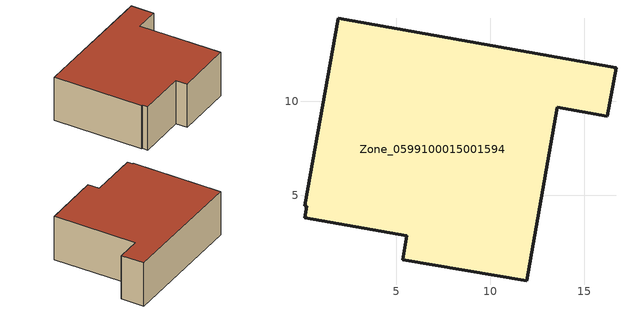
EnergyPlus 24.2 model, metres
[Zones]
Zone_0599100015001594
 floor ground (C_G): 0.11,4.45 1.89,14.43 16.7,11.79 16.24,9.22 13.58,9.69 11.94,0.45 5.33,1.56 5.55,2.84 0.1,3.81 0.21,4.41 z0.86
 wall outside (C_F): 16.24,9.22 16.7,11.79 1.89,14.43 0.11,4.45 0.21,4.41 0.1,3.81 5.55,2.84 5.33,1.56 11.94,0.45 13.58,9.69 16.24,9.22 z0.86:6
 roof outside (C_R): 1.89,14.43 0.11,4.45 0.21,4.41 0.1,3.81 5.55,2.84 5.33,1.56 11.94,0.45 13.58,9.69 16.24,9.22 16.7,11.79 z6
[BUILDING]
Pand.0599100015001594: North Axis=0; Terrain=City; Loads Convergence Tolerance Value=0.04; Temperature Convergence Tolerance Value=0.4; Solar Distribution=FullExterior; Maximum Number of Warmup Days=25; Minimum Number of Warmup Days=1
[Site:Location]
Rotterdam.The.Hague.AP_ZH_NLD Design_Conditions: Latitude=51.96; Longitude=4.45; Time Zone=1; Elevation=-4.5
[SITE:GROUNDTEMPERATURE:BUILDINGSURFACE]
18, 18, 18, 18, 18, 18, 18, 18, 18, 18, 18, 18
[MATERIAL] Thermal Absorptance=0.9; Solar Absorptance=0.7; Visible Absorptance=0.7
Name | Roughness | Thickness | Conductivity | Density | Specific Heat
G.D.1965-1974 | MediumSmooth | 0.15 | 0.882353 | 540 | 1210
F.D.1965-1974 | Rough | 0.3 | 0.697674 | 1920 | 840
R.D.1965-1974 | MediumRough | 0.2 | 0.232558 | 1500 | 1000
[CONSTRUCTION]
C_G: G.D.1965-1974
C_F: F.D.1965-1974
C_R: R.D.1965-1974
[ZONE]
Zone_0599100015001594: Type=1; Multiplier=1; Ceiling Height=Autocalculate; Volume=Autocalculate; Floor Area=autocalculate; Part of Total Floor Area=Yes
[ZONEINFILTRATION:DESIGNFLOWRATE]
Infil_Zone_0599100015001594: Zone or ZoneList or Space or SpaceList=Zone_0599100015001594; Schedule=AlwaysOn; Design Flow Rate Calculation Method=Flow/Area; Flow Rate per Floor Area=0.0042; Constant Term Coefficient=1; Temperature Term Coefficient=0; Velocity Term Coefficient=0; Velocity Squared Term Coefficient=0
[HVACTEMPLATE:ZONE:IDEALLOADSAIRSYSTEM]
Zone_0599100015001594: Maximum Heating Supply Air Temperature=50; Minimum Cooling Supply Air Temperature=13; Maximum Heating Supply Air Humidity Ratio=0.0156; Minimum Cooling Supply Air Humidity Ratio=0.0077; Heating Limit=NoLimit; Cooling Limit=NoLimit; Dehumidification Control Type=ConstantSensibleHeatRatio; Cooling Sensible Heat Ratio=0.7; Dehumidification Setpoint=60; Humidification Control Type=None; Humidification Setpoint=30; Outdoor Air Method=None; Outdoor Air Flow Rate per Person=0.00944; Outdoor Air Flow Rate per Zone Floor Area=0; Outdoor Air Flow Rate per Zone=0; Demand Controlled Ventilation Type=None; Outdoor Air Economizer Type=NoEconomizer; Heat Recovery Type=None; Sensible Heat Recovery Effectiveness=0.7; Latent Heat Recovery Effectiveness=0.65
[ZONECONTROL:THERMOSTAT]
ThermostatControl_Zone_0599100015001594: Zone or ZoneList=Zone_0599100015001594; Control Type Schedule=DualSetpointControlType; Control 1=Thermostat_Zone_0599100015001594; Temperature Difference Between Cutout And Setpoint=0
[THERMOSTATSETPOINT:DUALSETPOINT]
Thermostat_Zone_0599100015001594: Heating Setpoint Temperature Schedule=HeatingSetpoint_Zone_0599100015001594; Cooling Setpoint Temperature Schedule=CoolingSetpoint_Zone_0599100015001594
[SCHEDULE:COMPACT]
HeatingSetpoint_Zone_0599100015001594: Through: 12/31, For: AllDays, Until: 24:00, 21
CoolingSetpoint_Zone_0599100015001594: Through: 12/31, For: AllDays, Until: 24:00, 24
DualSetpointControlType: Through: 12/31, For: AllDays, Until: 24:00, 4
AlwaysOn: Through: 12/31, For: AllDays, Until: 24:00, 1
